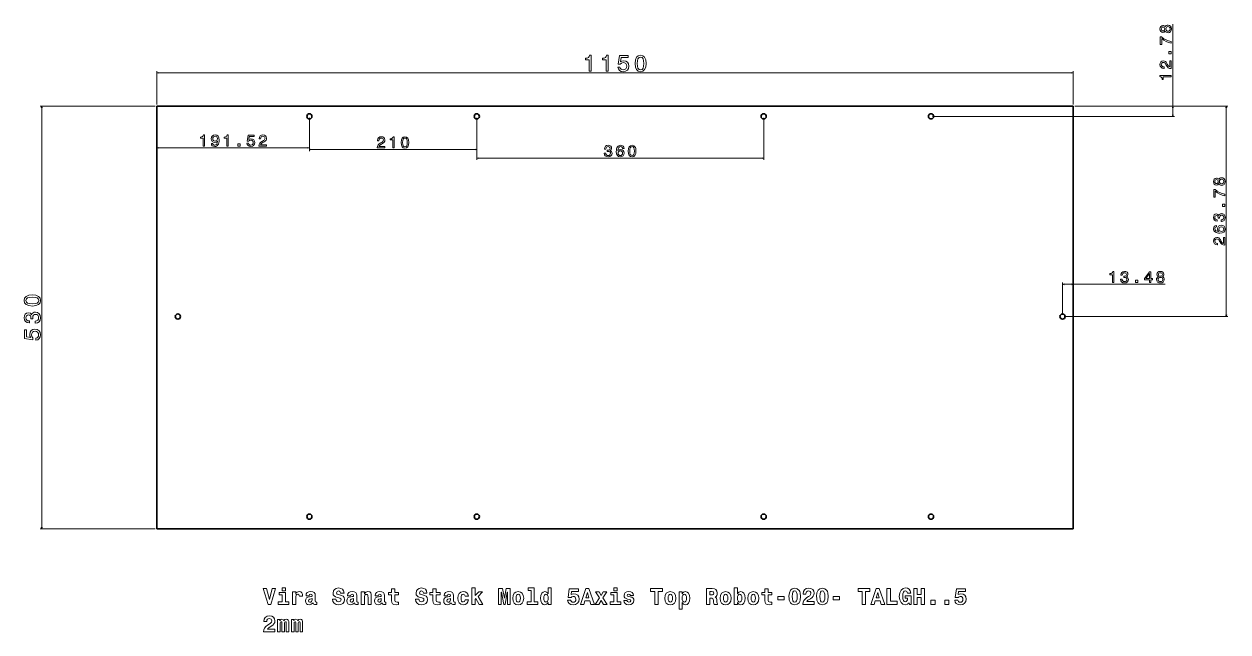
# Model space of a CAD drawing. Extents: x -711 to 1733, y 49 to 812.
# Drawn here: x -711 to 800, y 49 to 812 of the extents above; entities that cross this region are included whole.
import ezdxf

# ---------------------------------------------------------------- set-up
doc = ezdxf.new("R2010")
doc.units = 0

msp = doc.modelspace()

# ---------------------------------------------------------------- linework, layer by layer
at = {"color": 7, "lineweight": 13}
for p, q in [((730.78125, 695.765747), (730.78125, 811.518799)), ((-544.125488, 710.550537), (-544.125488, 752.363525)), ((-544.125488, 750.363525), (605.874512, 750.363525)), ((605.874512, 710.550537), (605.874512, 752.363525)), ((-546.125488, 708.550537), (-690.470947, 708.550537)), ((-688.470947, 178.550552), (-688.470947, 708.550537)), ((429.397705, 695.765747), (732.78125, 695.765747)), ((607.874512, 708.550537), (732.78125, 708.550537)), ((607.874512, 708.550537), (799.919189, 708.550537)), ((797.919189, 444.765778), (797.919189, 708.550537)), ((-352.602295, 693.765747), (-352.602295, 654.392395)), ((-352.602295, 693.765747), (-352.602295, 652.225708)), ((-142.602295, 693.765747), (-142.602295, 652.225708)), ((-142.602295, 693.765747), (-142.602295, 641.392395)), ((217.397705, 693.765747), (217.397705, 641.392395)), ((-544.125488, 656.392395), (-352.602295, 656.392395)), ((-352.602295, 654.225708), (-142.602295, 654.225708)), ((-142.602295, 643.392395), (217.397705, 643.392395)), ((592.397705, 446.765778), (592.397705, 487.226257)), ((592.397705, 485.226257), (721.260742, 485.226257)), ((594.397705, 444.765778), (799.919189, 444.765778)), ((-546.125488, 178.550552), (-690.470947, 178.550552))]:
    msp.add_line(p, q, dxfattribs=at)
at = {"color": 7, "lineweight": 35}
for p, q in [((-544.125488, 178.550552), (-544.125488, 708.550537)), ((605.874512, 708.550537), (-544.125488, 708.550537)), ((605.874512, 178.550552), (605.874512, 708.550537)), ((605.874512, 178.550552), (-544.125488, 178.550552))]:
    msp.add_line(p, q, dxfattribs=at)
at = {"color": 7, "lineweight": 13}
for points in [[(721.236572, 802.945435), (721.801514, 801.916626), (722.588135, 801.210571), (723.57666, 800.766724), (724.766846, 800.625488), (726.562256, 800.948242), (727.954102, 801.876221), (728.841797, 803.38916), (729.184814, 805.446777), (728.841797, 807.484253), (727.954102, 808.997314), (726.562256, 809.925171), (724.766846, 810.268188), (723.57666, 810.106812), (722.588135, 809.683105), (721.801514, 808.956909), (721.236572, 807.948242), (720.752441, 808.755249), (720.08667, 809.320068), (719.279785, 809.662964), (718.29126, 809.784058), (716.859131, 809.461182), (715.709229, 808.614014), (714.962891, 807.242188), (714.68042, 805.446777), (714.962891, 803.631226), (715.709229, 802.259521), (716.859131, 801.39209), (718.29126, 801.089478), (719.279785, 801.190308), (720.08667, 801.533325)], [(718.452637, 803.005859), (717.565186, 803.167236), (716.87915, 803.651489), (716.455566, 804.417969), (716.294189, 805.446777), (716.455566, 806.455444), (716.87915, 807.222046), (717.565186, 807.706177), (718.452637, 807.887695), (719.360596, 807.706177), (720.06665, 807.222046), (720.530518, 806.455444), (720.671631, 805.446777), (720.510254, 804.417969), (720.06665, 803.651489), (719.360596, 803.167236)], [(724.726563, 802.562134), (723.657227, 802.743652), (722.850342, 803.328735), (722.325928, 804.23645), (722.144287, 805.446777), (722.325928, 806.637085), (722.850342, 807.5448), (723.657227, 808.129883), (724.726563, 808.331543), (725.876465, 808.129883), (726.743896, 807.5448), (727.308594, 806.637085), (727.490234, 805.446777), (727.308594, 804.23645), (726.743896, 803.328735), (725.876465, 802.743652)], [(728.78125, 787.69873), (728.78125, 789.736206), (725.452637, 790.401855), (722.346191, 791.571899), (719.461426, 793.226074), (716.758301, 795.384644), (715.08374, 795.384644), (715.08374, 785.782227), (716.919678, 785.782227), (716.919678, 793.447998), (719.642822, 791.229004), (722.487305, 789.554565), (725.513184, 788.384644)], [(-1.667236, 752.363525), (0.955078, 752.363525), (0.955078, 772.507568), (-1.004395, 772.507568), (-1.523193, 770.749634), (-2.560791, 769.568115), (-4.145752, 768.876465), (-6.335938, 768.645874), (-6.335938, 766.599854), (-1.667236, 766.599854)], [(19.681396, 752.363525), (22.303955, 752.363525), (22.303955, 772.507568), (20.344238, 772.507568), (19.825439, 770.749634), (18.788086, 769.568115), (17.202881, 768.876465), (15.012695, 768.645874), (15.012695, 766.599854), (19.681396, 766.599854)], [(34.401855, 757.57959), (35.035889, 755.216553), (36.447998, 753.372192), (38.522949, 752.21936), (41.174072, 751.787109), (44.084717, 752.305908), (46.361572, 753.718018), (47.80249, 755.96582), (48.349854, 758.847656), (47.860107, 761.52771), (46.476807, 763.63147), (44.31543, 764.985962), (41.52002, 765.47583), (39.358643, 765.130005), (37.687256, 764.179077), (38.494141, 769.568115), (47.254883, 769.568115), (47.254883, 771.931274), (36.563232, 771.931274), (34.978271, 761.32605), (37.283691, 761.32605), (38.955078, 762.680542), (41.087646, 763.17041), (42.932129, 762.853394), (44.344238, 761.931274), (45.237549, 760.519165), (45.554443, 758.703613), (45.237549, 756.887939), (44.31543, 755.47583), (42.90332, 754.58252), (41.087646, 754.265503), (39.560303, 754.467285), (38.378662, 755.130005), (37.51416, 756.16748), (37.082031, 757.57959)], [(55.952148, 762.132935), (56.384521, 757.608398), (57.739014, 754.380737), (59.900391, 752.421143), (62.897461, 751.787109), (65.865723, 752.421143), (68.0271, 754.380737), (69.352783, 757.608398), (69.813965, 762.132935), (69.352783, 766.628662), (68.805176, 768.415405), (68.0271, 769.885132), (65.865723, 771.844727), (62.897461, 772.507568), (59.900391, 771.844727), (57.739014, 769.856323), (56.384521, 766.628662)], [(728.78125, 774.166748), (728.78125, 776.950562), (725.775391, 776.950562), (725.775391, 774.166748)], [(58.71875, 762.132935), (58.949463, 765.619995), (59.669922, 768.127197), (60.966553, 769.596924), (62.897461, 770.115601), (64.799561, 769.596924), (66.096436, 768.127197), (66.816895, 765.619995), (67.047363, 762.132935), (66.816895, 758.617065), (66.096436, 756.109863), (64.799561, 754.640137), (62.897461, 754.150269), (60.966553, 754.640137), (59.669922, 756.109863), (58.949463, 758.617065)], [(728.78125, 755.692383), (728.78125, 765.314819), (727.046387, 765.314819), (727.046387, 757.709717), (726.098145, 758.133301), (725.311523, 758.859497), (723.87915, 761.098755), (723.273926, 762.28894), (722.406494, 763.620361), (721.397949, 764.568481), (720.207764, 765.113159), (718.856201, 765.314819), (717.161621, 764.971924), (715.830322, 764.023804), (714.98291, 762.571289), (714.68042, 760.69519), (715.023438, 758.758667), (715.971436, 757.286011), (717.484375, 756.337891), (719.481445, 756.015137), (719.763916, 756.015137), (719.763916, 757.85083), (719.602539, 757.85083), (718.230713, 758.032471), (717.222168, 758.577148), (716.57666, 759.44458), (716.354736, 760.59436), (716.556396, 761.764404), (717.060791, 762.631836), (717.847412, 763.196655), (718.835938, 763.398438), (719.763916, 763.257202), (720.550781, 762.873901), (721.236572, 762.228394), (721.841797, 761.34082), (722.487305, 760.150635), (723.738037, 758.173584), (725.069336, 756.781738), (726.68335, 755.95459), (728.720703, 755.692383)], [(728.78125, 745.307373), (728.78125, 747.143066), (714.68042, 747.143066), (714.68042, 745.771362), (715.910889, 745.408203), (716.738037, 744.682007), (717.222168, 743.57251), (717.383545, 742.039307), (718.815918, 742.039307), (718.815918, 745.307373)], [(-486.087158, 658.392395), (-484.251465, 658.392395), (-484.251465, 672.493286), (-485.623291, 672.493286), (-485.986328, 671.262695), (-486.712524, 670.435608), (-487.822021, 669.951477), (-489.355225, 669.7901), (-489.355225, 668.357788), (-486.087158, 668.357788)], [(-475.62146, 661.862122), (-475.31897, 660.268433), (-474.451416, 659.037964), (-473.079712, 658.271362), (-471.26416, 657.988892), (-470.073975, 658.130127), (-469.004761, 658.493286), (-468.097046, 659.118652), (-467.330444, 660.006226), (-466.72522, 661.115723), (-466.281494, 662.487488), (-466.019165, 664.060974), (-465.918335, 665.876587), (-466.26123, 668.720947), (-467.249756, 670.798706), (-468.823242, 672.049438), (-470.981689, 672.493286), (-472.958618, 672.130127), (-474.451416, 671.161865), (-475.4198, 669.669067), (-475.742554, 667.792969), (-475.4198, 665.856384), (-474.47168, 664.383789), (-473.05957, 663.455811), (-471.26416, 663.153198), (-469.36792, 663.536499), (-467.935669, 664.706543), (-468.258423, 662.467285), (-468.903931, 660.873657), (-469.892456, 659.925537), (-471.244019, 659.622925), (-472.292969, 659.76416), (-473.05957, 660.207947), (-473.563843, 660.914001), (-473.765625, 661.862122)], [(-473.785767, 667.81311), (-473.583984, 669.063843), (-473.019165, 670.052368), (-472.131592, 670.677734), (-470.981689, 670.899597), (-469.791504, 670.677734), (-468.883789, 670.052368), (-468.31897, 669.084045), (-468.097046, 667.833313), (-468.31897, 666.562439), (-468.883789, 665.614258), (-469.811646, 665.029297), (-471.042236, 664.827515), (-472.151733, 665.029297), (-473.019165, 665.614258), (-473.583984, 666.542236)], [(-456.198975, 658.392395), (-454.363281, 658.392395), (-454.363281, 672.493286), (-455.735107, 672.493286), (-456.098145, 671.262695), (-456.824341, 670.435608), (-457.933838, 669.951477), (-459.467041, 669.7901), (-459.467041, 668.357788), (-456.198975, 668.357788)], [(-430.950562, 662.043701), (-430.506836, 660.389526), (-429.518311, 659.09845), (-428.065918, 658.291504), (-426.209961, 657.988892), (-424.172485, 658.352051), (-422.578857, 659.340515), (-421.57019, 660.914001), (-421.18689, 662.931274), (-421.529907, 664.807373), (-422.498169, 666.280029), (-424.011108, 667.228149), (-425.967896, 667.571045), (-427.480835, 667.328979), (-428.650879, 666.66333), (-428.08606, 670.435608), (-421.953491, 670.435608), (-421.953491, 672.089844), (-429.437622, 672.089844), (-430.547119, 664.666138), (-428.93335, 664.666138), (-427.763306, 665.614258), (-426.270508, 665.957275), (-424.97937, 665.735352), (-423.990967, 665.089844), (-423.365601, 664.101318), (-423.143677, 662.830444), (-423.365601, 661.55957), (-424.011108, 660.571045), (-424.999634, 659.945679), (-426.270508, 659.723816), (-427.3396, 659.86499), (-428.166748, 660.328979), (-428.771973, 661.055176), (-429.074585, 662.043701)], [(-415.925781, 658.392395), (-406.303345, 658.392395), (-406.303345, 660.127258), (-413.908569, 660.127258), (-413.484863, 661.075378), (-412.758667, 661.862122), (-410.519531, 663.294434), (-409.329346, 663.899597), (-407.997925, 664.767029), (-407.049805, 665.775635), (-406.505127, 666.965881), (-406.303345, 668.317505), (-406.64624, 670.011963), (-407.59436, 671.343384), (-409.046875, 672.190674), (-410.922974, 672.493286), (-412.859497, 672.15033), (-414.332153, 671.202148), (-415.280273, 669.689209), (-415.603027, 667.692139), (-415.603027, 667.409668), (-413.767334, 667.409668), (-413.767334, 667.571045), (-413.585815, 668.942871), (-413.041138, 669.951477), (-412.173706, 670.597046), (-411.023804, 670.818909), (-409.85376, 670.617188), (-408.986328, 670.112854), (-408.421509, 669.326111), (-408.219727, 668.337646), (-408.360962, 667.409668), (-408.744263, 666.622925), (-409.389771, 665.937073), (-410.277466, 665.331909), (-411.467651, 664.68634), (-413.44458, 663.435608), (-414.836548, 662.104248), (-415.663574, 660.490356), (-415.925781, 658.452881)], [(-267.468506, 656.225708), (-257.846069, 656.225708), (-257.846069, 657.960571), (-265.451294, 657.960571), (-265.027588, 658.908691), (-264.301392, 659.695435), (-262.062256, 661.127686), (-260.87207, 661.73291), (-259.540649, 662.600342), (-258.592529, 663.609009), (-258.047852, 664.799194), (-257.846069, 666.150757), (-258.188965, 667.845337), (-259.137085, 669.176758), (-260.5896, 670.023987), (-262.465698, 670.326538), (-264.402222, 669.983643), (-265.874878, 669.035522), (-266.822998, 667.522583), (-267.145752, 665.525391), (-267.145752, 665.243042), (-265.310059, 665.243042), (-265.310059, 665.404419), (-265.12854, 666.776123), (-264.583862, 667.78479), (-263.716431, 668.430298), (-262.566528, 668.652222), (-261.396484, 668.4505), (-260.529053, 667.946167), (-259.964233, 667.159424), (-259.762451, 666.170959), (-259.903687, 665.243042), (-260.286987, 664.456299), (-260.932495, 663.770386), (-261.82019, 663.165161), (-263.010376, 662.519653), (-264.987305, 661.268921), (-266.379272, 659.9375), (-267.206299, 658.32373), (-267.468506, 656.286255)], [(-247.965332, 656.225708), (-246.129639, 656.225708), (-246.129639, 670.326538), (-247.501465, 670.326538), (-247.864502, 669.096069), (-248.590698, 668.268921), (-249.700195, 667.78479), (-251.233398, 667.623413), (-251.233398, 666.191162), (-247.965332, 666.191162)], [(-237.519897, 663.064331), (-237.217285, 659.897217), (-236.269165, 657.637817), (-234.756104, 656.266052), (-232.658203, 655.822266), (-230.580322, 656.266052), (-229.067383, 657.637817), (-228.139404, 659.897217), (-227.81665, 663.064331), (-228.139404, 666.211304), (-228.522705, 667.462036), (-229.067383, 668.490845), (-230.580322, 669.86261), (-232.658203, 670.326538), (-234.756104, 669.86261), (-236.269165, 668.470703), (-237.217285, 666.211304)], [(-235.583252, 663.064331), (-235.421875, 665.505249), (-234.917603, 667.260254), (-234.009766, 668.289124), (-232.658203, 668.652222), (-231.326782, 668.289124), (-230.418945, 667.260254), (-229.914673, 665.505249), (-229.753296, 663.064331), (-229.914673, 660.603271), (-230.418945, 658.848145), (-231.326782, 657.819336), (-232.658203, 657.47644), (-234.009766, 657.819336), (-234.917603, 658.848145), (-235.421875, 660.603271)], [(-442.283691, 658.392395), (-439.499878, 658.392395), (-439.499878, 661.398193), (-442.283691, 661.398193)], [(17.370117, 649.7901), (17.370117, 649.648865), (17.692871, 647.71228), (18.640869, 646.259827), (20.133789, 645.331909), (22.110596, 644.988892), (24.20874, 645.331909), (25.782227, 646.219482), (26.790771, 647.631592), (27.153809, 649.447144), (26.992432, 650.637329), (26.548828, 651.605652), (25.82251, 652.352051), (24.854248, 652.896729), (26.165527, 653.986084), (26.629395, 655.720947), (26.326904, 657.294434), (25.459473, 658.484619), (24.047363, 659.231018), (22.110596, 659.493286), (20.295166, 659.170532), (18.90332, 658.282898), (17.995361, 656.870789), (17.692871, 654.99469), (17.692871, 654.853516), (19.488281, 654.853516), (19.649658, 656.144531), (20.174072, 657.07251), (21.02124, 657.637329), (22.21167, 657.839111), (23.260498, 657.677734), (24.0271, 657.254028), (24.491211, 656.568176), (24.672607, 655.640259), (24.491211, 654.651733), (24.006836, 653.986084), (23.159668, 653.582642), (22.009766, 653.461548), (21.223145, 653.481689), (21.223145, 651.888062), (22.21167, 651.928406), (23.482422, 651.746826), (24.430664, 651.262695), (24.995361, 650.475952), (25.197266, 649.447144), (24.975342, 648.2771), (24.390137, 647.409668), (23.462402, 646.86499), (22.231689, 646.683472), (20.960938, 646.885193), (20.032959, 647.490356), (19.447754, 648.458679), (19.226074, 649.7901)], [(42.239258, 655.620056), (41.855957, 657.254028), (40.968262, 658.464478), (39.59668, 659.231018), (37.821289, 659.493286), (36.631104, 659.352051), (35.602295, 658.96875), (34.69458, 658.343384), (33.927979, 657.455811), (33.322754, 656.346313), (32.878906, 654.99469), (32.59668, 653.401001), (32.515869, 651.605652), (32.838623, 648.741089), (33.827148, 646.66333), (35.420898, 645.412598), (37.599365, 644.988892), (39.556152, 645.352051), (41.049072, 646.300171), (42.017334, 647.792969), (42.360352, 649.689209), (42.017334, 651.605652), (41.089355, 653.078247), (39.656982, 654.006226), (37.881836, 654.328979), (35.965332, 653.925537), (34.533203, 652.775635), (34.835693, 654.99469), (35.481201, 656.588379), (36.469727, 657.536499), (37.841553, 657.859253), (38.850098, 657.697876), (39.616699, 657.274231), (40.121094, 656.568176), (40.383301, 655.620056)], [(40.403564, 649.669067), (40.181641, 648.398193), (39.616699, 647.429871), (38.708984, 646.784302), (37.579346, 646.582642), (36.38916, 646.784302), (35.481201, 647.409668), (34.89624, 648.377991), (34.714844, 649.648865), (34.916504, 650.899597), (35.481201, 651.847717), (36.40918, 652.452881), (37.659912, 652.674805), (38.749268, 652.452881), (39.616699, 651.86792), (40.181641, 650.9198)], [(47.480225, 652.231018), (47.782715, 649.063843), (48.730957, 646.804504), (50.243896, 645.432739), (52.341797, 644.988892), (54.419678, 645.432739), (55.932617, 646.804504), (56.860596, 649.063843), (57.18335, 652.231018), (56.860596, 655.377991), (56.477295, 656.628662), (55.932617, 657.657532), (54.419678, 659.029297), (52.341797, 659.493286), (50.243896, 659.029297), (48.730957, 657.637329), (47.782715, 655.377991)], [(49.416748, 652.231018), (49.578125, 654.671936), (50.08252, 656.427002), (50.990234, 657.455811), (52.341797, 657.818909), (53.67334, 657.455811), (54.581055, 656.427002), (55.085449, 654.671936), (55.246826, 652.231018), (55.085449, 649.769897), (54.581055, 648.014893), (53.67334, 646.986084), (52.341797, 646.643127), (50.990234, 646.986084), (50.08252, 648.014893), (49.578125, 649.769897)], [(788.374512, 611.516968), (788.939453, 610.488159), (789.726074, 609.782104), (790.7146, 609.338257), (791.904785, 609.197083), (793.700195, 609.519836), (795.092041, 610.447754), (795.979736, 611.960754), (796.322754, 614.018433), (795.979736, 616.055847), (795.092041, 617.568848), (793.700195, 618.496826), (791.904785, 618.839722), (790.7146, 618.678345), (789.726074, 618.2547), (788.939453, 617.528442), (788.374512, 616.519836), (787.890381, 617.326782), (787.224609, 617.891602), (786.417725, 618.234497), (785.429199, 618.355591), (783.99707, 618.032837), (782.847168, 617.185547), (782.10083, 615.813782), (781.818359, 614.018433), (782.10083, 612.20282), (782.847168, 610.831055), (783.99707, 609.963623), (785.429199, 609.661011), (786.417725, 609.761902), (787.224609, 610.104858)], [(785.590576, 611.577515), (784.703125, 611.738892), (784.01709, 612.223022), (783.593506, 612.989563), (783.432129, 614.018433), (783.593506, 615.027039), (784.01709, 615.793579), (784.703125, 616.277771), (785.590576, 616.459351), (786.498535, 616.277771), (787.20459, 615.793579), (787.668457, 615.027039), (787.80957, 614.018433), (787.648193, 612.989563), (787.20459, 612.223022), (786.498535, 611.738892)], [(791.864502, 611.133667), (790.795166, 611.315186), (789.988281, 611.900269), (789.463867, 612.807983), (789.282227, 614.018433), (789.463867, 615.208618), (789.988281, 616.116394), (790.795166, 616.701416), (791.864502, 616.903137), (793.014404, 616.701416), (793.881836, 616.116394), (794.446533, 615.208618), (794.628174, 614.018433), (794.446533, 612.807983), (793.881836, 611.900269), (793.014404, 611.315186)], [(795.919189, 596.270264), (795.919189, 598.307739), (792.590576, 598.97345), (789.484131, 600.143433), (786.599365, 601.797607), (783.89624, 603.956177), (782.22168, 603.956177), (782.22168, 594.353882), (784.057617, 594.353882), (784.057617, 602.019531), (786.780762, 599.800537), (789.625244, 598.126221), (792.651123, 596.956177)], [(795.919189, 582.738281), (795.919189, 585.522156), (792.91333, 585.522156), (792.91333, 582.738281)], [(791.521484, 564.102539), (791.662598, 564.102539), (793.599365, 564.425293), (795.051758, 565.373413), (795.979736, 566.866211), (796.322754, 568.84314), (795.979736, 570.941162), (795.092041, 572.514648), (793.679932, 573.523315), (791.864502, 573.886414), (790.674316, 573.725037), (789.706055, 573.28125), (788.959473, 572.554993), (788.414795, 571.58667), (787.325439, 572.897949), (785.590576, 573.361938), (784.01709, 573.059326), (782.826904, 572.191895), (782.080566, 570.779785), (781.818359, 568.84314), (782.141113, 567.027588), (783.028809, 565.635681), (784.440918, 564.727905), (786.316895, 564.425293), (786.458008, 564.425293), (786.458008, 566.220703), (785.166992, 566.38208), (784.239014, 566.906616), (783.674316, 567.753845), (783.472412, 568.944031), (783.633789, 569.993042), (784.057617, 570.759644), (784.743408, 571.223572), (785.671387, 571.405151), (786.659912, 571.223572), (787.325439, 570.739441), (787.729004, 569.892212), (787.850098, 568.74231), (787.829834, 567.955566), (789.423584, 567.955566), (789.383057, 568.944031), (789.564697, 570.214966), (790.048828, 571.163086), (790.835693, 571.727905), (791.864502, 571.929626), (793.034424, 571.707764), (793.901855, 571.122681), (794.446533, 570.194763), (794.628174, 568.964233), (794.426514, 567.693359), (793.821289, 566.765381), (792.853027, 566.180359), (791.521484, 565.958496)], [(785.691406, 559.083496), (784.057617, 558.700256), (782.847168, 557.812622), (782.080566, 556.440918), (781.818359, 554.665649), (781.959473, 553.475464), (782.342773, 552.446655), (782.968262, 551.538818), (783.855713, 550.772278), (784.965332, 550.167114), (786.316895, 549.723267), (787.910645, 549.440918), (789.706055, 549.360229), (792.570557, 549.682983), (794.648193, 550.671387), (795.898926, 552.265076), (796.322754, 554.443726), (795.959473, 556.400513), (795.011475, 557.893311), (793.518555, 558.861633), (791.622314, 559.20459), (789.706055, 558.861633), (788.233398, 557.933716), (787.30542, 556.501404), (786.982666, 554.726196), (787.385986, 552.809753), (788.535889, 551.377441), (786.316895, 551.680054), (784.723145, 552.325562), (783.775146, 553.314087), (783.452393, 554.685791), (783.61377, 555.694458), (784.037354, 556.46106), (784.743408, 556.965332), (785.691406, 557.227661)], [(795.919189, 534.375732), (795.919189, 543.99823), (794.184326, 543.99823), (794.184326, 536.393066), (793.236084, 536.81665), (792.449463, 537.542908), (791.01709, 539.782104), (790.411865, 540.97229), (789.544434, 542.303711), (788.535889, 543.251831), (787.345703, 543.796509), (785.994141, 543.99823), (784.299561, 543.655273), (782.968262, 542.707153), (782.12085, 541.2547), (781.818359, 539.378662), (782.161377, 537.442017), (783.109375, 535.969421), (784.622314, 535.02124), (786.619385, 534.698486), (786.901855, 534.698486), (786.901855, 536.534241), (786.740479, 536.534241), (785.368652, 536.71582), (784.360107, 537.260498), (783.7146, 538.12793), (783.492676, 539.277771), (783.694336, 540.447754), (784.19873, 541.315186), (784.985352, 541.880066), (785.973877, 542.081787), (786.901855, 541.940552), (787.688721, 541.557312), (788.374512, 540.911743), (788.979736, 540.02417), (789.625244, 538.833984), (790.875977, 536.857056), (792.207275, 535.465088), (793.821289, 534.638), (795.858643, 534.375732)], [(791.642578, 557.247803), (792.91333, 557.025879), (793.881836, 556.46106), (794.527344, 555.553223), (794.729004, 554.423584), (794.527344, 553.233398), (793.901855, 552.325562), (792.933594, 551.740601), (791.662598, 551.559021), (790.411865, 551.760742), (789.463867, 552.325562), (788.858643, 553.25354), (788.636719, 554.504272), (788.858643, 555.593628), (789.443604, 556.46106), (790.391846, 557.025879)], [(655.049316, 487.226257), (656.88501, 487.226257), (656.88501, 501.327118), (655.513184, 501.327118), (655.150146, 500.096588), (654.423828, 499.26947), (653.314453, 498.785339), (651.78125, 498.623962), (651.78125, 497.191681), (655.049316, 497.191681)], [(665.272949, 491.623962), (665.272949, 491.482727), (665.595703, 489.546143), (666.543701, 488.093689), (668.036621, 487.165741), (670.013428, 486.822784), (672.111572, 487.165741), (673.685059, 488.053345), (674.693604, 489.465454), (675.056641, 491.281006), (674.895264, 492.471222), (674.45166, 493.439514), (673.725342, 494.185913), (672.75708, 494.730591), (674.068359, 495.819916), (674.532227, 497.554779), (674.229736, 499.128265), (673.362305, 500.318481), (671.950195, 501.06488), (670.013428, 501.327118), (668.197998, 501.004364), (666.806152, 500.11676), (665.898193, 498.704651), (665.595703, 496.828552), (665.595703, 496.687347), (667.391113, 496.687347), (667.55249, 497.978424), (668.076904, 498.906372), (668.924072, 499.471222), (670.114502, 499.672943), (671.16333, 499.511566), (671.929932, 499.087921), (672.394043, 498.402039), (672.575439, 497.474091), (672.394043, 496.485626), (671.909668, 495.819916), (671.0625, 495.416473), (669.912598, 495.29541), (669.125977, 495.315582), (669.125977, 493.721924), (670.114502, 493.762268), (671.385254, 493.580719), (672.333496, 493.096588), (672.898193, 492.309845), (673.100098, 491.281006), (672.878174, 490.110992), (672.292969, 489.243561), (671.365234, 488.698883), (670.134521, 488.517334), (668.86377, 488.719055), (667.935791, 489.324249), (667.350586, 490.292542), (667.128906, 491.623962)], [(701.354248, 487.226257), (703.169678, 487.226257), (703.169678, 490.695984), (705.166748, 490.695984), (705.166748, 492.309845), (703.169678, 492.309845), (703.169678, 500.923676), (701.333984, 500.923676), (695.201416, 492.471222), (695.201416, 490.695984), (701.354248, 490.695984)], [(696.895996, 492.309845), (701.354248, 498.583618), (701.354248, 492.309845)], [(712.687256, 494.770935), (711.658447, 494.206085), (710.952393, 493.419342), (710.508545, 492.430878), (710.367432, 491.240662), (710.690186, 489.445282), (711.618164, 488.053345), (713.131104, 487.165741), (715.188721, 486.822784), (717.226318, 487.165741), (718.739258, 488.053345), (719.667236, 489.445282), (720.01001, 491.240662), (719.848633, 492.430878), (719.425049, 493.419342), (718.69873, 494.206085), (717.690186, 494.770935), (718.49707, 495.255066), (719.062012, 495.920776), (719.404785, 496.727692), (719.525879, 497.716156), (719.203125, 499.148438), (718.355957, 500.298309), (716.984131, 501.044708), (715.188721, 501.327118), (713.373291, 501.044708), (712.001465, 500.298309), (711.134033, 499.148438), (710.831299, 497.716156), (710.932373, 496.727692), (711.275146, 495.920776)], [(712.747803, 497.554779), (712.90918, 498.442383), (713.393311, 499.128265), (714.159912, 499.55191), (715.188721, 499.713287), (716.19751, 499.55191), (716.963867, 499.128265), (717.447998, 498.442383), (717.629639, 497.554779), (717.447998, 496.647003), (716.963867, 495.940948), (716.19751, 495.47699), (715.188721, 495.335754), (714.159912, 495.497162), (713.393311, 495.940948), (712.90918, 496.647003)], [(683.908691, 487.226257), (686.692383, 487.226257), (686.692383, 490.232025), (683.908691, 490.232025)], [(712.303955, 491.281006), (712.485596, 492.350189), (713.070557, 493.157104), (713.978271, 493.68158), (715.188721, 493.863159), (716.378906, 493.68158), (717.286621, 493.157104), (717.871826, 492.350189), (718.073486, 491.281006), (717.871826, 490.131165), (717.286621, 489.263733), (716.378906, 488.698883), (715.188721, 488.517334), (713.978271, 488.698883), (713.070557, 489.263733), (712.485596, 490.131165)], [(-700.240356, 457.95401), (-695.715942, 458.386292), (-692.488281, 459.740753), (-690.528564, 461.902161), (-689.894531, 464.899261), (-690.528564, 467.867554), (-692.488281, 470.028961), (-695.715942, 471.354584), (-700.240356, 471.815704), (-704.736084, 471.354584), (-706.522827, 470.807037), (-707.992554, 470.028961), (-709.952271, 467.867554), (-710.61499, 464.899261), (-709.952271, 461.902161), (-707.963745, 459.740753), (-704.736084, 458.386292)], [(-700.240356, 460.720581), (-703.727417, 460.951141), (-706.234619, 461.6716), (-707.704346, 462.968445), (-708.223145, 464.899261), (-707.704346, 466.80127), (-706.234619, 468.098114), (-703.727417, 468.818573), (-700.240356, 469.049133), (-696.724609, 468.818573), (-694.217285, 468.098114), (-692.747559, 466.80127), (-692.25769, 464.899261), (-692.747559, 462.968445), (-694.217285, 461.6716), (-696.724609, 460.951141)], [(-696.753418, 436.28833), (-696.551636, 436.28833), (-693.785034, 436.74942), (-691.710083, 438.103882), (-690.384521, 440.23645), (-689.894531, 443.060669), (-690.384521, 446.05777), (-691.652466, 448.305603), (-693.6698, 449.746552), (-696.263428, 450.265259), (-697.963745, 450.034729), (-699.347046, 449.400726), (-700.41333, 448.363251), (-701.191406, 446.97998), (-702.747559, 448.85318), (-705.225952, 449.515991), (-707.473877, 449.08371), (-709.174072, 447.844513), (-710.240356, 445.82724), (-710.61499, 443.060669), (-710.153931, 440.46698), (-708.885986, 438.478516), (-706.868652, 437.181702), (-704.188477, 436.74942), (-703.986816, 436.74942), (-703.986816, 439.31427), (-705.831177, 439.5448), (-707.15686, 440.294067), (-707.963745, 441.504456), (-708.251953, 443.204742), (-708.021362, 444.703308), (-707.416138, 445.798401), (-706.436401, 446.461243), (-705.110718, 446.720612), (-703.698608, 446.461243), (-702.747559, 445.769592), (-702.171265, 444.559204), (-701.998291, 442.916565), (-702.0271, 441.792664), (-699.750488, 441.792664), (-699.808105, 443.204742), (-699.548706, 445.020325), (-698.857056, 446.374786), (-697.733154, 447.181702), (-696.263428, 447.469879), (-694.592041, 447.152863), (-693.352783, 446.317139), (-692.574707, 444.991486), (-692.315308, 443.233582), (-692.603516, 441.41803), (-693.468018, 440.092346), (-694.851318, 439.256622), (-696.753418, 438.939636)], [(-695.687134, 415.054871), (-693.323975, 415.688904), (-691.479614, 417.101013), (-690.326904, 419.175934), (-689.894531, 421.827209), (-690.41333, 424.737885), (-691.825439, 427.014526), (-694.073242, 428.455444), (-696.955078, 429.003021), (-699.635254, 428.513123), (-701.739014, 427.129822), (-703.093384, 424.968445), (-703.583374, 422.173035), (-703.237549, 420.011658), (-702.286499, 418.34021), (-707.675537, 419.147095), (-707.675537, 427.907898), (-710.038696, 427.907898), (-710.038696, 417.216278), (-699.433472, 415.631256), (-699.433472, 417.936737), (-700.787964, 419.608215), (-701.277832, 421.740784), (-700.960815, 423.585144), (-700.038696, 424.997253), (-698.626587, 425.890625), (-696.811035, 426.207642), (-694.995483, 425.890625), (-693.583374, 424.968445), (-692.689941, 423.556335), (-692.372925, 421.740784), (-692.574707, 420.213379), (-693.237549, 419.03183), (-694.275024, 418.167297), (-695.687134, 417.734985)], [(-406.452637, 103.827209), (-410.631348, 103.827209), (-404.521729, 83.798401), (-401.121094, 83.798401), (-395.011719, 103.827209), (-399.248047, 103.827209), (-402.821533, 89.677368)], [(-378.297119, 86.997253), (-382.735107, 86.997253), (-382.735107, 98.755188), (-390.544922, 98.755188), (-390.544922, 95.527496), (-386.79834, 95.527496), (-386.79834, 86.997253), (-391.726318, 86.997253), (-391.726318, 83.798401), (-378.297119, 83.798401)], [(-386.79834, 104.490051), (-386.79834, 100.57074), (-382.735107, 100.57074), (-382.735107, 104.490051)], [(-373.945313, 99.273895), (-373.945313, 83.798401), (-369.795654, 83.798401), (-369.795654, 91.665833), (-369.709229, 93.740753), (-369.276855, 95.239319), (-368.469971, 96.161499), (-367.144287, 96.478516), (-365.674561, 95.815704), (-365.270996, 95.037598), (-365.126953, 93.971313), (-365.126953, 93.884857), (-361.121094, 93.884857), (-361.121094, 94.144226), (-361.380615, 96.62262), (-362.129883, 98.380524), (-363.426758, 99.417999), (-365.299805, 99.792633), (-366.79834, 99.590912), (-368.008789, 99.014526), (-369.017578, 98.034698), (-369.795654, 96.651428), (-369.795654, 99.273895)], [(-352.87915, 94.605316), (-352.417969, 96.103882), (-350.948242, 96.62262), (-349.59375, 96.219147), (-349.132813, 95.066406), (-349.305664, 94.173035), (-349.88208, 93.740753), (-350.919434, 93.567841), (-352.533203, 93.394928), (-354.723633, 92.818573), (-356.308594, 91.752289), (-357.259521, 90.224915), (-357.576416, 88.23645), (-357.259521, 86.161499), (-356.308594, 84.576508), (-354.78125, 83.625488), (-352.706299, 83.250854), (-350.227783, 83.856049), (-348.066406, 85.6716), (-347.749512, 84.634125), (-347.144287, 83.942505), (-346.279785, 83.59668), (-345.040527, 83.452576), (-343.397949, 83.683136), (-343.397949, 86.680237), (-344.0896, 86.593781), (-345.011719, 86.968445), (-345.18457, 88.149994), (-345.18457, 95.008789), (-345.530518, 97.112518), (-346.567871, 98.611084), (-348.383545, 99.504456), (-350.948242, 99.821442), (-353.426758, 99.446808), (-355.270996, 98.438171), (-356.452637, 96.853149), (-356.827148, 94.835876), (-356.827148, 94.605316)], [(-349.19043, 89.331543), (-349.420898, 88.149994), (-350.026123, 87.256622), (-350.919434, 86.680237), (-351.98584, 86.507324), (-353.167236, 86.997253), (-353.599609, 88.265259), (-353.253662, 89.504456), (-352.216309, 90.167267), (-350.458496, 90.513092), (-349.19043, 91.118286)], [(-309.161621, 97.832977), (-309.651367, 100.57074), (-311.034668, 102.616852), (-313.253662, 103.856049), (-316.279785, 104.317139), (-319.017578, 103.856049), (-321.121094, 102.559204), (-322.475586, 100.57074), (-322.936768, 98.00589), (-322.619873, 95.902161), (-321.668701, 94.345947), (-320.054932, 93.250854), (-317.749512, 92.530396), (-315.760986, 92.069305), (-314.233643, 91.579376), (-313.282471, 90.858917), (-312.936768, 89.677368), (-313.167236, 88.553436), (-313.772461, 87.717712), (-314.78125, 87.170166), (-316.077881, 86.997253), (-317.345947, 87.227783), (-318.354736, 87.890625), (-319.017578, 88.956909), (-319.276855, 90.397827), (-323.570801, 90.397827), (-322.994385, 87.371887), (-321.49585, 85.124054), (-319.219238, 83.740753), (-316.250977, 83.250854), (-312.994385, 83.740753), (-310.602539, 85.037598), (-309.104004, 87.141327), (-308.585205, 89.907898), (-309.017578, 92.328674), (-310.227783, 93.913666), (-312.158691, 94.951141), (-314.723633, 95.642792), (-316.39502, 96.017426), (-317.57666, 96.478516), (-318.325928, 97.170166), (-318.556396, 98.294067), (-317.893555, 99.936737), (-317.115479, 100.397827), (-316.049072, 100.599548), (-315.040527, 100.397827), (-314.233643, 99.879089), (-313.541992, 98.063538), (-313.541992, 97.832977)], [(-300.833008, 94.605316), (-300.371826, 96.103882), (-298.9021, 96.62262), (-297.547607, 96.219147), (-297.08667, 95.066406), (-297.259521, 94.173035), (-297.835938, 93.740753), (-298.873291, 93.567841), (-300.487305, 93.394928), (-302.67749, 92.818573), (-304.262451, 91.752289), (-305.213379, 90.224915), (-305.530518, 88.23645), (-305.213379, 86.161499), (-304.262451, 84.576508), (-302.735107, 83.625488), (-300.660156, 83.250854), (-298.181641, 83.856049), (-296.020264, 85.6716), (-295.703369, 84.634125), (-295.098145, 83.942505), (-294.233643, 83.59668), (-292.994385, 83.452576), (-291.351807, 83.683136), (-291.351807, 86.680237), (-292.043457, 86.593781), (-292.965576, 86.968445), (-293.138428, 88.149994), (-293.138428, 95.008789), (-293.484375, 97.112518), (-294.521729, 98.611084), (-296.337402, 99.504456), (-298.9021, 99.821442), (-301.380615, 99.446808), (-303.224854, 98.438171), (-304.406494, 96.853149), (-304.78125, 94.835876), (-304.78125, 94.605316)], [(-297.144287, 89.331543), (-297.374756, 88.149994), (-297.97998, 87.256622), (-298.873291, 86.680237), (-299.939697, 86.507324), (-301.121338, 86.997253), (-301.553467, 88.265259), (-301.207764, 89.504456), (-300.170166, 90.167267), (-298.412354, 90.513092), (-297.144287, 91.118286)], [(-287.749512, 99.273895), (-287.749512, 83.798401), (-283.628418, 83.798401), (-283.628418, 91.49292), (-283.513184, 93.59668), (-283.080811, 95.095245), (-282.245117, 95.988617), (-280.948242, 96.305603), (-279.88208, 96.017426), (-279.305664, 95.268127), (-279.104004, 94.028961), (-279.046387, 92.4151), (-279.046387, 83.798401), (-274.925293, 83.798401), (-274.925293, 93.193207), (-275.069336, 95.959778), (-275.645752, 98.034698), (-276.971436, 99.331543), (-279.334473, 99.792633), (-280.717773, 99.61972), (-281.870605, 99.100983), (-282.821533, 98.207611), (-283.628418, 96.910797), (-283.628418, 99.273895)], [(-266.135498, 94.605316), (-265.674561, 96.103882), (-264.204834, 96.62262), (-262.850342, 96.219147), (-262.38916, 95.066406), (-262.562256, 94.173035), (-263.138428, 93.740753), (-264.176025, 93.567841), (-265.789795, 93.394928), (-267.97998, 92.818573), (-269.564941, 91.752289), (-270.516113, 90.224915), (-270.833008, 88.23645), (-270.516113, 86.161499), (-269.564941, 84.576508), (-268.037598, 83.625488), (-265.962646, 83.250854), (-263.484375, 83.856049), (-261.322998, 85.6716), (-261.005859, 84.634125), (-260.400635, 83.942505), (-259.536133, 83.59668), (-258.297119, 83.452576), (-256.654297, 83.683136), (-256.654297, 86.680237), (-257.345947, 86.593781), (-258.268311, 86.968445), (-258.441162, 88.149994), (-258.441162, 95.008789), (-258.786865, 97.112518), (-259.824463, 98.611084), (-261.639893, 99.504456), (-264.204834, 99.821442), (-266.683105, 99.446808), (-268.527588, 98.438171), (-269.709229, 96.853149), (-270.08374, 94.835876), (-270.08374, 94.605316)], [(-262.446777, 89.331543), (-262.67749, 88.149994), (-263.282471, 87.256622), (-264.176025, 86.680237), (-265.242188, 86.507324), (-266.423828, 86.997253), (-266.856201, 88.265259), (-266.510254, 89.504456), (-265.4729, 90.167267), (-263.714844, 90.513092), (-262.446777, 91.118286)], [(-240.602539, 98.755188), (-245.530518, 98.755188), (-245.530518, 103.279663), (-249.59375, 103.279663), (-249.59375, 98.755188), (-253.455566, 98.755188), (-253.455566, 95.527496), (-249.59375, 95.527496), (-249.59375, 88.639893), (-249.334473, 86.161499), (-248.412354, 84.490051), (-246.654297, 83.567841), (-243.887695, 83.250854), (-240.602539, 83.394928), (-240.602539, 86.680237), (-242.504395, 86.564972), (-244.060791, 86.795532), (-244.98291, 87.487152), (-245.415039, 88.611084), (-245.530518, 90.10965), (-245.530518, 95.527496), (-240.602539, 95.527496)], [(-205.069336, 97.832977), (-205.559326, 100.57074), (-206.942627, 102.616852), (-209.161621, 103.856049), (-212.1875, 104.317139), (-214.925293, 103.856049), (-217.029053, 102.559204), (-218.383545, 100.57074), (-218.844482, 98.00589), (-218.527588, 95.902161), (-217.576416, 94.345947), (-215.962646, 93.250854), (-213.657227, 92.530396), (-211.668701, 92.069305), (-210.141357, 91.579376), (-209.19043, 90.858917), (-208.844482, 89.677368), (-209.075195, 88.553436), (-209.680176, 87.717712), (-210.688965, 87.170166), (-211.98584, 86.997253), (-213.253662, 87.227783), (-214.262451, 87.890625), (-214.925293, 88.956909), (-215.18457, 90.397827), (-219.478516, 90.397827), (-218.9021, 87.371887), (-217.403564, 85.124054), (-215.126953, 83.740753), (-212.158691, 83.250854), (-208.9021, 83.740753), (-206.510254, 85.037598), (-205.011719, 87.141327), (-204.49292, 89.907898), (-204.925293, 92.328674), (-206.135498, 93.913666), (-208.066406, 94.951141), (-210.631348, 95.642792), (-212.302734, 96.017426), (-213.484375, 96.478516), (-214.233643, 97.170166), (-214.464111, 98.294067), (-213.80127, 99.936737), (-213.023193, 100.397827), (-211.957031, 100.599548), (-210.948242, 100.397827), (-210.141357, 99.879089), (-209.449707, 98.063538), (-209.449707, 97.832977)], [(-188.556396, 98.755188), (-193.484375, 98.755188), (-193.484375, 103.279663), (-197.547607, 103.279663), (-197.547607, 98.755188), (-201.409424, 98.755188), (-201.409424, 95.527496), (-197.547607, 95.527496), (-197.547607, 88.639893), (-197.28833, 86.161499), (-196.366211, 84.490051), (-194.608154, 83.567841), (-191.841553, 83.250854), (-188.556396, 83.394928), (-188.556396, 86.680237), (-190.458252, 86.564972), (-192.014648, 86.795532), (-192.936768, 87.487152), (-193.368896, 88.611084), (-193.484375, 90.10965), (-193.484375, 95.527496), (-188.556396, 95.527496)], [(-179.39209, 94.605316), (-178.930908, 96.103882), (-177.461182, 96.62262), (-176.106689, 96.219147), (-175.645752, 95.066406), (-175.818604, 94.173035), (-176.39502, 93.740753), (-177.432373, 93.567841), (-179.046143, 93.394928), (-181.236572, 92.818573), (-182.821533, 91.752289), (-183.772461, 90.224915), (-184.0896, 88.23645), (-183.772461, 86.161499), (-182.821533, 84.576508), (-181.294189, 83.625488), (-179.219238, 83.250854), (-176.740723, 83.856049), (-174.579346, 85.6716), (-174.262451, 84.634125), (-173.657227, 83.942505), (-172.792725, 83.59668), (-171.553467, 83.452576), (-169.910889, 83.683136), (-169.910889, 86.680237), (-170.602539, 86.593781), (-171.524658, 86.968445), (-171.69751, 88.149994), (-171.69751, 95.008789), (-172.043457, 97.112518), (-173.080811, 98.611084), (-174.896484, 99.504456), (-177.461182, 99.821442), (-179.939697, 99.446808), (-181.783936, 98.438171), (-182.965576, 96.853149), (-183.340088, 94.835876), (-183.340088, 94.605316)], [(-175.703369, 89.331543), (-175.933838, 88.149994), (-176.539063, 87.256622), (-177.432373, 86.680237), (-178.498779, 86.507324), (-179.680176, 86.997253), (-180.112549, 88.265259), (-179.766602, 89.504456), (-178.729248, 90.167267), (-176.971436, 90.513092), (-175.703369, 91.118286)], [(-157.173096, 89.331543), (-157.97998, 87.429535), (-159.622559, 86.737885), (-160.775391, 87.026062), (-161.639893, 87.948242), (-162.158691, 89.475647), (-162.331543, 91.579376), (-162.158691, 93.654297), (-161.611084, 95.181702), (-160.746582, 96.075073), (-159.622559, 96.392059), (-157.97998, 95.786865), (-157.201904, 94.144226), (-153.138428, 94.144226), (-153.743652, 96.507324), (-155.040527, 98.294067), (-157.000244, 99.417999), (-159.536133, 99.821442), (-162.417969, 99.216278), (-164.608154, 97.5448), (-166.020264, 94.922333), (-166.481445, 91.49292), (-166.020264, 88.092346), (-164.69458, 85.498688), (-162.59082, 83.827209), (-159.79541, 83.250854), (-157.144287, 83.683136), (-155.098145, 84.864685), (-153.743652, 86.795532), (-153.138428, 89.331543)], [(-148.700439, 104.490051), (-148.700439, 83.798401), (-144.723389, 83.798401), (-144.723389, 89.850281), (-143.657227, 90.974182), (-139.507324, 83.798401), (-135.040527, 83.798401), (-141.005859, 93.539032), (-135.242188, 99.273895), (-140.198975, 99.273895), (-144.723389, 94.720581), (-144.723389, 104.490051)], [(-115.242188, 103.798401), (-115.242188, 83.798401), (-111.841553, 83.798401), (-111.841553, 99.216278), (-111.49585, 99.216278), (-108.700439, 83.798401), (-107.08667, 83.798401), (-104.348877, 99.216278), (-103.974121, 99.216278), (-103.974121, 83.798401), (-100.544922, 83.798401), (-100.544922, 103.798401), (-105.559326, 103.798401), (-107.835938, 91.464111), (-107.951172, 91.464111), (-110.227783, 103.798401)], [(-97.403564, 91.521729), (-96.942627, 87.977081), (-95.588135, 85.383423), (-93.426758, 83.798401), (-90.544922, 83.250854), (-87.691895, 83.798401), (-85.530518, 85.383423), (-84.176025, 87.977081), (-83.686035, 91.521729), (-84.176025, 95.037598), (-85.530518, 97.660065), (-87.720703, 99.245087), (-90.57373, 99.821442), (-93.426758, 99.245087), (-95.588135, 97.660065), (-96.942627, 95.037598)], [(-90.544922, 96.392059), (-89.39209, 96.075073), (-88.527588, 95.152863), (-88.008789, 93.625488), (-87.807129, 91.550568), (-88.008789, 89.446808), (-88.527588, 87.919434), (-89.39209, 86.997253), (-90.544922, 86.709076), (-91.726318, 86.997253), (-92.591064, 87.948242), (-93.109619, 89.504456), (-93.282471, 91.665833), (-93.109619, 93.683136), (-92.562012, 95.152863), (-91.69751, 96.075073)], [(-78.268311, 101.26239), (-74.521729, 101.26239), (-74.521729, 86.997253), (-79.276855, 86.997253), (-79.276855, 83.798401), (-65.847412, 83.798401), (-65.847412, 86.997253), (-70.458252, 86.997253), (-70.458252, 104.490051), (-78.268311, 104.490051)], [(-53.196045, 86.190338), (-53.196045, 83.798401), (-49.075195, 83.798401), (-49.075195, 104.490051), (-53.196045, 104.490051), (-53.196045, 96.910797), (-54.031982, 98.207611), (-54.954102, 99.129822), (-55.991455, 99.64856), (-57.201904, 99.821442), (-59.39209, 99.245087), (-61.121338, 97.631256), (-62.245117, 95.037598), (-62.648682, 91.550568), (-62.245117, 88.034698), (-61.121338, 85.412231), (-59.39209, 83.798401), (-57.201904, 83.250854), (-55.962646, 83.423767), (-54.925293, 83.942505), (-54.031982, 84.864685)], [(-55.818604, 96.363251), (-54.636963, 96.046234), (-53.772461, 95.152863), (-53.196045, 93.625488), (-52.994385, 91.550568), (-53.196045, 89.446808), (-53.772461, 87.919434), (-54.665771, 86.997253), (-55.818604, 86.709076), (-56.942627, 86.997253), (-57.807129, 87.919434), (-58.354736, 89.446808), (-58.527588, 91.550568), (-58.354736, 93.625488), (-57.807129, 95.124054), (-56.942627, 96.046234)], [(-24.665771, 89.216278), (-28.614014, 89.216278), (-28.066406, 86.709076), (-26.654297, 84.807037), (-24.49292, 83.654297), (-21.668701, 83.222046), (-18.585205, 83.740753), (-16.193359, 85.152863), (-14.665771, 87.400696), (-14.118408, 90.340179), (-14.608154, 93.020294), (-15.991455, 95.124054), (-18.124023, 96.478516), (-20.861816, 96.968445), (-22.735107, 96.709076), (-24.262451, 95.930969), (-23.772461, 99.965546), (-15.040527, 99.965546), (-15.040527, 103.366119), (-26.59668, 103.366119), (-27.922363, 92.559204), (-24.29126, 92.357483), (-23.196045, 93.394928), (-21.639893, 93.740753), (-20.227783, 93.481384), (-19.19043, 92.760925), (-18.527588, 91.608185), (-18.268311, 90.138458), (-18.498779, 88.524628), (-19.161621, 87.371887), (-20.227783, 86.680237), (-21.668701, 86.449707), (-22.87915, 86.62262), (-23.772461, 87.170166), (-24.406494, 88.034698)], [(-5.789795, 103.798401), (-12.562256, 83.798401), (-8.325928, 83.798401), (-6.971436, 88.380524), (-0.804199, 88.380524), (0.60791, 83.798401), (4.930664, 83.798401), (-1.812988, 103.798401)], [(-3.830078, 98.812805), (-1.841797, 91.752289), (-5.876221, 91.752289)], [(11.530029, 91.781097), (5.968018, 83.798401), (10.579102, 83.798401), (13.547363, 88.69754), (16.486816, 83.798401), (21.0979, 83.798401), (15.564697, 91.781097), (20.723145, 99.273895), (16.140869, 99.273895), (13.518555, 94.835876), (10.895996, 99.273895), (6.342773, 99.273895)], [(38.071777, 86.997253), (33.633789, 86.997253), (33.633789, 98.755188), (25.823975, 98.755188), (25.823975, 95.527496), (29.570313, 95.527496), (29.570313, 86.997253), (24.642334, 86.997253), (24.642334, 83.798401), (38.071777, 83.798401)], [(29.570313, 104.490051), (29.570313, 100.57074), (33.633789, 100.57074), (33.633789, 104.490051)], [(49.109375, 89.936737), (50.233154, 89.389191), (50.636719, 88.351715), (50.002686, 87.08371), (48.158203, 86.593781), (46.400391, 87.170166), (45.70874, 88.783997), (41.789307, 88.783997), (42.192871, 86.420868), (43.432129, 84.662964), (45.420654, 83.625488), (48.129395, 83.250854), (50.924805, 83.625488), (52.970947, 84.662964), (54.239014, 86.334412), (54.671143, 88.582275), (54.354248, 90.311371), (53.489746, 91.637024), (52.02002, 92.588013), (49.945068, 93.164398), (47.697266, 93.539032), (46.630859, 94.028961), (46.227539, 95.066406), (46.717285, 96.075073), (48.071777, 96.507324), (49.656738, 96.046234), (50.290771, 94.922333), (54.239014, 94.922333), (54.239014, 94.97995), (53.806641, 96.939606), (52.596436, 98.46698), (50.665527, 99.446808), (48.129395, 99.792633), (45.593506, 99.446808), (43.749023, 98.438171), (42.596436, 96.881989), (42.22168, 94.864685), (42.509766, 93.193207), (43.374512, 91.867554), (44.757568, 90.916565), (46.659668, 90.369019)], [(80.838379, 99.994354), (80.838379, 83.798401), (85.01709, 83.798401), (85.01709, 99.994354), (90.31958, 99.994354), (90.31958, 103.798401), (75.535889, 103.798401), (75.535889, 99.994354)], [(93.431885, 91.521729), (93.893066, 87.977081), (95.247559, 85.383423), (97.408936, 83.798401), (100.290771, 83.250854), (103.143799, 83.798401), (105.305176, 85.383423), (106.659668, 87.977081), (107.149658, 91.521729), (106.659668, 95.037598), (105.305176, 97.660065), (103.11499, 99.245087), (100.261963, 99.821442), (97.408936, 99.245087), (95.247559, 97.660065), (93.893066, 95.037598)], [(100.290771, 96.392059), (101.443604, 96.075073), (102.308105, 95.152863), (102.826904, 93.625488), (103.028564, 91.550568), (102.826904, 89.446808), (102.308105, 87.919434), (101.443604, 86.997253), (100.290771, 86.709076), (99.109131, 86.997253), (98.244629, 87.948242), (97.72583, 89.504456), (97.552979, 91.665833), (97.72583, 93.683136), (98.273438, 95.152863), (99.137939, 96.075073)], [(111.184082, 99.302734), (111.184082, 77.804169), (115.305176, 77.804169), (115.305176, 86.190338), (116.112061, 84.864685), (117.005615, 83.942505), (119.311035, 83.250854), (121.472412, 83.798401), (123.201416, 85.412231), (124.325439, 88.034698), (124.757568, 91.550568), (124.325439, 95.037598), (123.201416, 97.631256), (121.472412, 99.245087), (119.311035, 99.821442), (118.042969, 99.64856), (117.005615, 99.129822), (116.112061, 98.207611), (115.305176, 96.910797), (115.305176, 99.302734)], [(117.927734, 96.363251), (119.022705, 96.046234), (119.887451, 95.124054), (120.434814, 93.625488), (120.636475, 91.550568), (120.434814, 89.446808), (119.887451, 87.919434), (119.022705, 86.997253), (117.927734, 86.709076), (116.717285, 86.997253), (115.823975, 87.948242), (115.276367, 89.504456), (115.103516, 91.665833), (115.276367, 93.683136), (115.852783, 95.152863), (116.746094, 96.046234)], [(145.651123, 103.798401), (145.651123, 83.798401), (149.858643, 83.798401), (149.858643, 91.72348), (151.241699, 91.72348), (152.798096, 91.521729), (153.749023, 90.945374), (154.210205, 89.965546), (154.411865, 88.553436), (154.555908, 86.507324), (154.72876, 84.864685), (155.074707, 83.798401), (159.656738, 83.798401), (159.656738, 84.345947), (158.993896, 85.181671), (158.763428, 86.651428), (158.561768, 89.331543), (158.100586, 91.694641), (157.466553, 92.472748), (156.371338, 93.020294), (157.581787, 93.827209), (158.417725, 94.922333), (158.878662, 96.305603), (159.051514, 98.034698), (158.648193, 100.484283), (157.495361, 102.299835), (155.593506, 103.394958), (152.970947, 103.798401)], [(149.858643, 99.994354), (152.077393, 99.994354), (154.037109, 99.562103), (154.5271, 98.899261), (154.699951, 97.861816), (154.5271, 96.680237), (154.008301, 95.959778), (153.143799, 95.613953), (151.93335, 95.527496), (149.858643, 95.527496)], [(162.826904, 91.521729), (163.287842, 87.977081), (164.642334, 85.383423), (166.803711, 83.798401), (169.685547, 83.250854), (172.538574, 83.798401), (174.699951, 85.383423), (176.054443, 87.977081), (176.544434, 91.521729), (176.054443, 95.037598), (174.699951, 97.660065), (172.509766, 99.245087), (169.656738, 99.821442), (166.803711, 99.245087), (164.642334, 97.660065), (163.287842, 95.037598)], [(169.685547, 96.392059), (170.838379, 96.075073), (171.702881, 95.152863), (172.22168, 93.625488), (172.42334, 91.550568), (172.22168, 89.446808), (171.702881, 87.919434), (170.838379, 86.997253), (169.685547, 86.709076), (168.50415, 86.997253), (167.639404, 87.948242), (167.12085, 89.504456), (166.947754, 91.665833), (167.12085, 93.683136), (167.668213, 95.152863), (168.532959, 96.075073)], [(180.578857, 104.490051), (180.578857, 83.798401), (184.699951, 83.798401), (184.699951, 86.190338), (185.506836, 84.864685), (186.400146, 83.942505), (188.705811, 83.250854), (190.867188, 83.798401), (192.596191, 85.412231), (193.720215, 88.034698), (194.152344, 91.550568), (193.720215, 95.037598), (192.596191, 97.631256), (190.867188, 99.245087), (188.705811, 99.821442), (187.437744, 99.64856), (186.400146, 99.129822), (185.506836, 98.207611), (184.699951, 96.910797), (184.699951, 104.490051)], [(187.32251, 96.363251), (188.41748, 96.046234), (189.281982, 95.124054), (189.82959, 93.625488), (190.031494, 91.550568), (189.82959, 89.446808), (189.281982, 87.919434), (188.41748, 86.997253), (187.32251, 86.709076), (186.112061, 86.997253), (185.21875, 87.948242), (184.671143, 89.504456), (184.498291, 91.665833), (184.671143, 93.683136), (185.247559, 95.152863), (186.140869, 96.046234)], [(197.52417, 91.521729), (197.985352, 87.977081), (199.3396, 85.383423), (201.501221, 83.798401), (204.383057, 83.250854), (207.236084, 83.798401), (209.397461, 85.383423), (210.751709, 87.977081), (211.241699, 91.521729), (210.751709, 95.037598), (209.397461, 97.660065), (207.207275, 99.245087), (204.354248, 99.821442), (201.501221, 99.245087), (199.3396, 97.660065), (197.985352, 95.037598)], [(204.383057, 96.392059), (205.535645, 96.075073), (206.400146, 95.152863), (206.918945, 93.625488), (207.12085, 91.550568), (206.918945, 89.446808), (206.400146, 87.919434), (205.535645, 86.997253), (204.383057, 86.709076), (203.201416, 86.997253), (202.336914, 87.948242), (201.818115, 89.504456), (201.645264, 91.665833), (201.818115, 93.683136), (202.365723, 95.152863), (203.230225, 96.075073)], [(227.812256, 98.755188), (222.884521, 98.755188), (222.884521, 103.279663), (218.821045, 103.279663), (218.821045, 98.755188), (214.959229, 98.755188), (214.959229, 95.527496), (218.821045, 95.527496), (218.821045, 88.639893), (219.080322, 86.161499), (220.002686, 84.490051), (221.760498, 83.567841), (224.5271, 83.250854), (227.812256, 83.394928), (227.812256, 86.680237), (225.9104, 86.564972), (224.354248, 86.795532), (223.431885, 87.487152), (222.999756, 88.611084), (222.884521, 90.10965), (222.884521, 95.527496), (227.812256, 95.527496)], [(235.13208, 93.481384), (235.13208, 89.590912), (243.028564, 89.590912), (243.028564, 93.481384)], [(249.137939, 93.856049), (249.224365, 91.320007), (249.570313, 89.15863), (250.895996, 85.873322), (251.904541, 84.720581), (253.172607, 83.884857), (256.428955, 83.250854), (259.62793, 83.884857), (261.875732, 85.815704), (262.653809, 87.256622), (263.230225, 89.014526), (263.691162, 93.567841), (263.230225, 98.092346), (262.653809, 99.879089), (261.875732, 101.348846), (259.599121, 103.279663), (258.129395, 103.769592), (256.428955, 103.942505), (253.259033, 103.279663), (250.982422, 101.377655), (249.599121, 98.23645)], [(256.400146, 100.57074), (257.812256, 100.138458), (258.763428, 98.841614), (259.310791, 96.651428), (259.512695, 93.59668), (259.310791, 90.484283), (258.763428, 88.322906), (257.812256, 86.997253), (256.400146, 86.593781), (254.93042, 87.026062), (253.979492, 88.351715), (253.460693, 90.599548), (253.31665, 93.827209), (253.489502, 96.795532), (254.037109, 98.899261), (254.988037, 100.138458)], [(270.492432, 96.737885), (270.492432, 96.910797), (270.694092, 98.46698), (271.328125, 99.61972), (272.336914, 100.311371), (273.662354, 100.57074), (274.901611, 100.340179), (275.852783, 99.763824), (276.428955, 98.841614), (276.659668, 97.688904), (276.256104, 95.959778), (275.21875, 94.662964), (273.604736, 93.481384), (271.587646, 92.18457), (269.3396, 90.455475), (267.754639, 88.639893), (266.774902, 86.478516), (266.428955, 83.798401), (280.578857, 83.798401), (280.578857, 87.227783), (271.414551, 87.227783), (271.962158, 88.063538), (272.942139, 88.870453), (276.025635, 90.887726), (278.042725, 92.357483), (279.541504, 93.884857), (280.463623, 95.613953), (280.780518, 97.746521), (280.290771, 100.253723), (278.936279, 102.213379), (276.717285, 103.481384), (273.719971, 103.942505), (270.809326, 103.452576), (268.648193, 102.069305), (267.236084, 99.821442), (266.774902, 96.824341), (266.774902, 96.737885)], [(283.835449, 93.856049), (283.921875, 91.320007), (284.267578, 89.15863), (285.593262, 85.873322), (286.601807, 84.720581), (287.869873, 83.884857), (291.126465, 83.250854), (294.325195, 83.884857), (296.572998, 85.815704), (297.351318, 87.256622), (297.92749, 89.014526), (298.388672, 93.567841), (297.92749, 98.092346), (297.351318, 99.879089), (296.572998, 101.348846), (294.296387, 103.279663), (292.82666, 103.769592), (291.126465, 103.942505), (287.956299, 103.279663), (285.679688, 101.377655), (284.296387, 98.23645)], [(291.097656, 100.57074), (292.509766, 100.138458), (293.460693, 98.841614), (294.008301, 96.651428), (294.209961, 93.59668), (294.008301, 90.484283), (293.460693, 88.322906), (292.509766, 86.997253), (291.097656, 86.593781), (289.62793, 87.026062), (288.677002, 88.351715), (288.158203, 90.599548), (288.013916, 93.827209), (288.187012, 96.795532), (288.734619, 98.899261), (289.685547, 100.138458)], [(304.5271, 93.481384), (304.5271, 89.590912), (312.42334, 89.590912), (312.42334, 93.481384)], [(341.068848, 99.994354), (341.068848, 83.798401), (345.247314, 83.798401), (345.247314, 99.994354), (350.550049, 99.994354), (350.550049, 103.798401), (335.766113, 103.798401), (335.766113, 99.994354)], [(358.532715, 103.798401), (351.760498, 83.798401), (355.996826, 83.798401), (357.351318, 88.380524), (363.518311, 88.380524), (364.93042, 83.798401), (369.253174, 83.798401), (362.509766, 103.798401)], [(360.492432, 98.812805), (362.480957, 91.752289), (358.446289, 91.752289)], [(384.988037, 83.798401), (384.988037, 87.602448), (376.342529, 87.602448), (376.342529, 103.798401), (372.13501, 103.798401), (372.13501, 83.798401)], [(402.163818, 97.77536), (401.414551, 100.541931), (400.002441, 102.616852), (398.013916, 103.884857), (395.506836, 104.345947), (392.221436, 103.625488), (389.743164, 101.521729), (388.157959, 98.207611), (387.610596, 93.798401), (388.157959, 89.360352), (389.743164, 86.046234), (392.077393, 83.942505), (395.016846, 83.250854), (397.754639, 83.856049), (399.973633, 85.700409), (400.434814, 83.798401), (402.423096, 83.798401), (402.423096, 94.605316), (395.103271, 94.605316), (395.103271, 91.406464), (398.013916, 91.406464), (397.72583, 89.504456), (397.149414, 88.149994), (396.284912, 87.31424), (395.13208, 87.054871), (393.691162, 87.458344), (392.682617, 88.726349), (392.106201, 90.887726), (391.93335, 93.971313), (392.13501, 96.853149), (392.740234, 98.92807), (393.748779, 100.167267), (395.189697, 100.599548), (396.83252, 99.879089), (397.380127, 99.014526), (397.754639, 97.77536)], [(405.881348, 103.798401), (405.881348, 83.798401), (410.088867, 83.798401), (410.088867, 92.530396), (415.045654, 92.530396), (415.045654, 83.798401), (419.224365, 83.798401), (419.224365, 103.798401), (415.045654, 103.798401), (415.045654, 96.305603), (410.088867, 96.305603), (410.088867, 103.798401)], [(461.097412, 89.216278), (457.149414, 89.216278), (457.697021, 86.709076), (459.109131, 84.807037), (461.270508, 83.654297), (464.094727, 83.222046), (467.178223, 83.740753), (469.570068, 85.152863), (471.097412, 87.400696), (471.64502, 90.340179), (471.155029, 93.020294), (469.771729, 95.124054), (467.639404, 96.478516), (464.901611, 96.968445), (463.02832, 96.709076), (461.500977, 95.930969), (461.990967, 99.965546), (470.7229, 99.965546), (470.7229, 103.366119), (459.166748, 103.366119), (457.841064, 92.559204), (461.472168, 92.357483), (462.567139, 93.394928), (464.123535, 93.740753), (465.535645, 93.481384), (466.572998, 92.760925), (467.23584, 91.608185), (467.495361, 90.138458), (467.264648, 88.524628), (466.601807, 87.371887), (465.535645, 86.680237), (464.094727, 86.449707), (462.884277, 86.62262), (461.990967, 87.170166), (461.356934, 88.034698)], [(427.264648, 89.100983), (427.264648, 83.798401), (432.567139, 83.798401), (432.567139, 89.100983)], [(444.613525, 89.100983), (444.613525, 83.798401), (449.916016, 83.798401), (449.916016, 89.100983)], [(-406.106689, 62.155762), (-406.106689, 62.328674), (-405.905029, 63.884857), (-405.270996, 65.037598), (-404.262451, 65.729248), (-402.936768, 65.988617), (-401.69751, 65.758057), (-400.746582, 65.181702), (-400.170166, 64.259491), (-399.939697, 63.106781), (-400.343018, 61.377655), (-401.380615, 60.080841), (-402.994385, 58.899261), (-405.011719, 57.602448), (-407.259521, 55.873352), (-408.844482, 54.05777), (-409.824463, 51.896393), (-410.170166, 49.216278), (-396.020264, 49.216278), (-396.020264, 52.64566), (-405.18457, 52.64566), (-404.636963, 53.481415), (-403.657227, 54.28833), (-400.57373, 56.305603), (-398.556396, 57.77536), (-397.057861, 59.302734), (-396.135498, 61.03183), (-395.818604, 63.164398), (-396.308594, 65.6716), (-397.663086, 67.631256), (-399.88208, 68.899261), (-402.87915, 69.360382), (-405.789795, 68.870453), (-407.951172, 67.487183), (-409.363281, 65.239319), (-409.824463, 62.242218), (-409.824463, 62.155762)], [(-381.726318, 60.686005), (-381.726318, 49.216278), (-378.441162, 49.216278), (-378.441162, 59.907928), (-378.585205, 62.155762), (-379.046387, 63.82724), (-379.997314, 64.864685), (-381.582275, 65.239319), (-383.224854, 64.662964), (-384.579346, 62.991486), (-385.501709, 64.634155), (-387.08667, 65.239319), (-388.527588, 64.662964), (-389.536133, 63.049133), (-389.536133, 64.691772), (-392.504395, 64.691772), (-392.504395, 49.216278), (-389.248047, 49.216278), (-389.248047, 60.57074), (-388.930908, 61.608215), (-388.008789, 61.982849), (-387.317139, 61.694672), (-387.08667, 60.887756), (-387.08667, 49.216278), (-383.858887, 49.216278), (-383.858887, 60.57074), (-383.541992, 61.608215), (-382.619873, 61.982849), (-381.957031, 61.694672), (-381.726318, 60.887756)], [(-364.377686, 60.686005), (-364.377686, 49.216278), (-361.092285, 49.216278), (-361.092285, 59.907928), (-361.236572, 62.155762), (-361.69751, 63.82724), (-362.648682, 64.864685), (-364.233643, 65.239319), (-365.876221, 64.662964), (-367.230713, 62.991486), (-368.152832, 64.634155), (-369.738037, 65.239319), (-371.178955, 64.662964), (-372.1875, 63.049133), (-372.1875, 64.691772), (-375.155762, 64.691772), (-375.155762, 49.216278), (-371.899414, 49.216278), (-371.899414, 60.57074), (-371.582275, 61.608215), (-370.660156, 61.982849), (-369.968506, 61.694672), (-369.738037, 60.887756), (-369.738037, 49.216278), (-366.510254, 49.216278), (-366.510254, 60.57074), (-366.193359, 61.608215), (-365.270996, 61.982849), (-364.608154, 61.694672), (-364.377686, 60.887756)]]:
    msp.add_lwpolyline(points, close=True, dxfattribs=at)
for points in [[(-542.193604, 750.881104), (-544.125488, 750.363525), (-542.193604, 749.845825)], [(603.942627, 749.845825), (605.874512, 750.363525), (603.942627, 750.881104)], [(-687.953369, 706.618774), (-688.470947, 708.550537), (-688.988525, 706.618774)], [(731.298828, 706.618774), (730.78125, 708.550537), (730.263672, 706.618774)], [(730.263672, 697.697632), (730.78125, 695.765747), (731.298828, 697.697632)], [(798.436768, 706.618774), (797.919189, 708.550537), (797.401611, 706.618774)], [(-542.193604, 656.910034), (-544.125488, 656.392395), (-542.193604, 655.874756)], [(-354.53418, 655.874756), (-352.602295, 656.392395), (-354.53418, 656.910034)], [(-350.67041, 654.743347), (-352.602295, 654.225708), (-350.67041, 653.708069)], [(-144.53418, 653.708069), (-142.602295, 654.225708), (-144.53418, 654.743347)], [(-140.67041, 643.910034), (-142.602295, 643.392395), (-140.67041, 642.874756)], [(215.46582, 642.874756), (217.397705, 643.392395), (215.46582, 643.910034)], [(594.32959, 485.743896), (592.397705, 485.226257), (594.32959, 484.708618)], [(603.942627, 484.708618), (605.874512, 485.226257), (603.942627, 485.743896)], [(797.401611, 446.697632), (797.919189, 444.765778), (798.436768, 446.697632)], [(-688.988525, 180.482407), (-688.470947, 178.550552), (-687.953369, 180.482407)]]:
    msp.add_lwpolyline(points, dxfattribs=at)
at = {"color": 7, "lineweight": 35}
for centre in [(-352.602295, 695.765747), (-142.602295, 695.765747), (217.397705, 695.765747), (427.397705, 695.765747), (-517.602295, 444.765778), (592.397705, 444.765778), (-352.602295, 193.765762), (-142.602295, 193.765762), (217.397705, 193.765762), (427.397705, 193.765762)]:
    msp.add_circle(centre, 3.25, dxfattribs=at)

doc.saveas('drawing.dxf')
